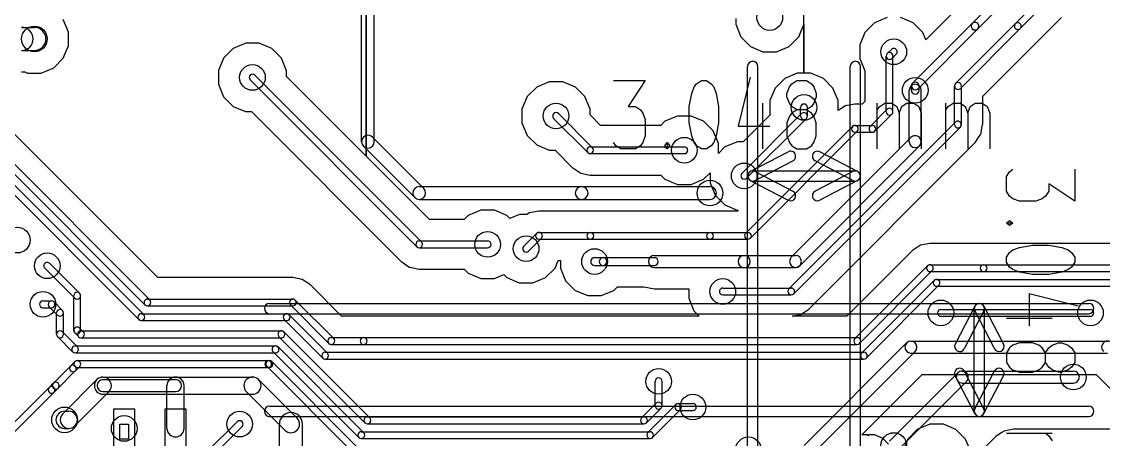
# Model space of a CAD drawing. Extents: x -29274 to 69862, y 24345 to 162744.
# Drawn here: x 39750 to 52400, y 43692 to 48572 of the extents above; entities that cross this region are included whole.
import ezdxf

# ---------------------------------------------------------------- set-up
doc = ezdxf.new("R2010")
doc.units = 0
doc.layers.add('BLACK', color=1, linetype='CONTINUOUS')

msp = doc.modelspace()

# ---------------------------------------------------------------- linework, layer by layer
at = {"layer": 'BLACK'}
for p, q in [((50868, 48552), (52318, 50002)), ((43781, 47000), (43781, 49938)), ((43781, 49938), (43781, 47000)), ((43781, 47000), (43781, 49938)), ((43781, 49938), (43781, 47000)), ((50932, 48488), (52382, 49938)), ((51372, 48549), (51871, 49048)), ((51429, 48492), (51928, 48991)), ((50689, 48727), (50323, 48361)), ((50689, 48727), (50323, 48361)), ((40299, 48449), (40238, 48596)), ((40299, 48449), (40238, 48596)), ((43725, 47170), (43725, 48670)), ((43875, 47170), (43875, 48670)), ((48101, 48609), (48101, 48541)), ((48101, 48609), (48101, 48541)), ((48899, 48540), (48899, 48699)), ((48899, 48540), (48899, 48699)), ((49871, 48619), (49724, 48558)), ((49871, 48619), (49724, 48558)), ((50176, 48558), (50030, 48619)), ((50176, 48558), (50030, 48619)), ((51605, 48315), (51911, 48621)), ((51605, 48315), (51911, 48621)), ((39750, 48505), (39900, 48505)), ((48101, 48541), (48162, 48394)), ((48101, 48541), (48162, 48394)), ((48838, 48394), (48899, 48540)), ((48838, 48394), (48899, 48540)), ((48899, 47969), (48899, 48540)), ((48899, 48540), (48899, 47969)), ((48899, 47969), (48899, 48540)), ((48899, 48540), (48899, 47969)), ((49724, 48558), (49612, 48446)), ((49724, 48558), (49612, 48446)), ((50169, 47853), (50867, 48551)), ((50288, 48446), (50176, 48558)), ((50288, 48446), (50176, 48558)), ((50233, 47789), (50931, 48487)), ((50672, 47849), (51371, 48548)), ((50729, 47792), (51428, 48491)), ((40299, 48290), (40299, 48449)), ((40299, 48290), (40299, 48449)), ((48162, 48394), (48274, 48282)), ((48162, 48394), (48274, 48282)), ((48726, 48282), (48838, 48394)), ((48726, 48282), (48838, 48394)), ((49612, 48446), (49551, 48300)), ((49612, 48446), (49551, 48300)), ((50323, 48361), (50288, 48446)), ((50323, 48361), (50288, 48446)), ((39750, 48235), (39900, 48235)), ((40238, 48144), (40299, 48290)), ((40238, 48144), (40299, 48290)), ((42224, 48258), (42112, 48146)), ((42224, 48258), (42112, 48146)), ((42371, 48319), (42224, 48258)), ((42371, 48319), (42224, 48258)), ((42530, 48319), (42371, 48319)), ((42530, 48319), (42371, 48319)), ((42676, 48258), (42530, 48319)), ((42676, 48258), (42530, 48319)), ((42788, 48146), (42676, 48258)), ((42788, 48146), (42676, 48258)), ((48274, 48282), (48420, 48221)), ((48274, 48282), (48420, 48221)), ((48420, 48221), (48579, 48221)), ((48420, 48221), (48579, 48221)), ((48579, 48221), (48726, 48282)), ((48579, 48221), (48726, 48282)), ((49551, 48300), (49551, 48141)), ((49551, 48300), (49551, 48141)), ((49872, 48199), (49921, 48248)), ((50990, 47700), (51604, 48314)), ((50990, 47700), (51604, 48314)), ((51604, 48314), (51604, 48315)), ((51604, 48315), (51605, 48315)), ((51604, 48314), (51604, 48315)), ((51604, 48315), (51605, 48315)), ((40126, 48032), (40238, 48144)), ((40126, 48032), (40238, 48144)), ((42112, 48146), (42051, 48000)), ((42112, 48146), (42051, 48000)), ((42849, 47999), (42788, 48146)), ((42849, 47999), (42788, 48146)), ((49551, 48141), (49610, 47999)), ((49551, 48141), (49610, 47999)), ((49860, 47520), (49860, 48170)), ((49929, 48142), (49978, 48191)), ((49940, 47520), (49940, 48170)), ((39750, 47985), (39786, 47985)), ((39750, 47985), (39786, 47985)), ((39786, 47985), (39820, 47971)), ((39786, 47985), (39820, 47971)), ((39820, 47971), (39979, 47971)), ((39820, 47971), (39979, 47971)), ((39979, 47971), (40126, 48032)), ((39979, 47971), (40126, 48032)), ((42051, 48000), (42051, 47841)), ((42051, 48000), (42051, 47841)), ((42479, 47948), (44428, 45999)), ((42849, 47932), (42849, 47999)), ((42849, 47932), (42849, 47999)), ((48240, 38421), (48240, 48049)), ((48360, 38421), (48360, 48049)), ((48821, 47969), (48674, 47908)), ((48821, 47969), (48674, 47908)), ((48899, 47969), (48821, 47969)), ((48899, 47969), (48821, 47969)), ((48980, 47969), (48899, 47969)), ((48980, 47969), (48899, 47969)), ((49126, 47908), (48980, 47969)), ((49126, 47908), (48980, 47969)), ((49440, 38421), (49440, 48049)), ((49560, 38421), (49560, 48049)), ((49610, 47999), (49610, 47640)), ((49610, 47999), (49610, 47640)), ((42051, 47841), (42112, 47694)), ((42051, 47841), (42112, 47694)), ((42422, 47891), (44371, 45942)), ((43781, 47000), (42849, 47932)), ((43781, 47000), (42849, 47932)), ((45921, 47869), (45774, 47808)), ((45921, 47869), (45774, 47808)), ((46080, 47869), (45921, 47869)), ((46080, 47869), (45921, 47869)), ((46226, 47808), (46080, 47869)), ((46226, 47808), (46080, 47869)), ((46673, 47885), (47044, 47885)), ((47044, 47885), (46844, 47580)), ((47615, 47809), (47644, 47847)), ((47644, 47847), (47701, 47885)), ((47701, 47885), (47758, 47885)), ((47758, 47885), (47815, 47847)), ((47815, 47847), (47844, 47809)), ((48272, 47923), (48129, 47352)), ((48674, 47908), (48562, 47796)), ((48674, 47908), (48562, 47796)), ((48729, 47809), (48757, 47847)), ((48757, 47847), (48815, 47885)), ((48815, 47885), (48929, 47885)), ((48929, 47885), (48986, 47847)), ((48986, 47847), (49015, 47809)), ((49238, 47796), (49126, 47908)), ((49238, 47796), (49126, 47908)), ((50155, 47770), (50155, 47820)), ((50245, 47770), (50245, 47820)), ((50660, 47370), (50660, 47820)), ((50740, 47370), (50740, 47820)), ((41342, 45582), (39127, 47797)), ((41342, 45582), (39127, 47797)), ((42112, 47694), (42224, 47582)), ((42112, 47694), (42224, 47582)), ((45662, 47696), (45601, 47550)), ((45662, 47696), (45601, 47550)), ((45774, 47808), (45662, 47696)), ((45774, 47808), (45662, 47696)), ((46338, 47696), (46226, 47808)), ((46338, 47696), (46226, 47808)), ((46399, 47549), (46338, 47696)), ((46399, 47549), (46338, 47696)), ((47558, 47580), (47587, 47733)), ((47587, 47733), (47615, 47809)), ((47844, 47809), (47873, 47733)), ((47873, 47733), (47901, 47580)), ((48562, 47796), (48501, 47650)), ((48562, 47796), (48501, 47650)), ((48700, 47733), (48729, 47809)), ((48700, 47695), (48700, 47733)), ((48729, 47619), (48700, 47695)), ((49015, 47809), (49043, 47733)), ((49043, 47695), (49015, 47619)), ((49043, 47733), (49043, 47695)), ((49299, 47649), (49238, 47796)), ((49299, 47649), (49238, 47796)), ((50130, 47170), (50130, 47770)), ((50270, 47170), (50270, 47770)), ((50990, 47370), (50990, 47700)), ((50990, 47370), (50990, 47700)), ((38951, 47620), (41250, 45321)), ((42224, 47582), (42370, 47521)), ((42224, 47582), (42370, 47521)), ((46844, 47580), (46930, 47580)), ((46930, 47580), (46987, 47542)), ((47558, 47390), (47558, 47580)), ((47901, 47580), (47901, 47390)), ((48415, 47619), (48415, 47085)), ((48501, 47650), (48501, 47491)), ((48501, 47650), (48501, 47491)), ((48757, 47580), (48729, 47619)), ((48815, 47542), (48757, 47580)), ((48860, 47470), (48860, 47570)), ((48986, 47580), (48929, 47542)), ((48940, 47470), (48940, 47570)), ((49015, 47619), (48986, 47580)), ((49299, 47533), (49299, 47649)), ((49299, 47533), (49299, 47649)), ((49351, 47567), (49299, 47533)), ((49351, 47567), (49299, 47533)), ((49383, 47588), (49351, 47567)), ((49383, 47588), (49351, 47567)), ((49494, 47610), (49383, 47588)), ((49494, 47610), (49383, 47588)), ((49580, 47610), (49494, 47610)), ((49580, 47610), (49494, 47610)), ((49610, 47640), (49580, 47610)), ((49610, 47640), (49580, 47610)), ((49757, 47085), (49757, 47619)), ((49757, 47542), (49785, 47580)), ((49785, 47580), (49843, 47619)), ((49843, 47619), (49928, 47619)), ((49928, 47619), (49985, 47580)), ((49985, 47580), (50014, 47504)), ((50014, 47504), (50043, 47580)), ((50043, 47580), (50100, 47619)), ((50100, 47619), (50185, 47619)), ((50185, 47619), (50243, 47580)), ((50243, 47580), (50271, 47504)), ((50557, 47085), (50557, 47619)), ((50557, 47542), (50585, 47580)), ((50585, 47580), (50643, 47619)), ((50643, 47619), (50728, 47619)), ((50728, 47619), (50785, 47580)), ((50785, 47580), (50814, 47504)), ((50814, 47504), (50843, 47580)), ((50843, 47580), (50900, 47619)), ((50900, 47619), (50985, 47619)), ((50985, 47619), (51043, 47580)), ((51043, 47580), (51071, 47504)), ((38894, 47563), (41193, 45264)), ((42370, 47521), (42438, 47521)), ((42370, 47521), (42438, 47521)), ((42438, 47521), (44194, 45765)), ((42438, 47521), (44194, 45765)), ((45601, 47550), (45601, 47391)), ((45601, 47550), (45601, 47391)), ((45972, 47441), (46371, 47042)), ((46029, 47498), (46428, 47099)), ((46399, 47482), (46399, 47549)), ((46399, 47482), (46399, 47549)), ((46520, 47360), (46399, 47482)), ((46520, 47360), (46399, 47482)), ((46987, 47542), (47016, 47504)), ((47016, 47504), (47044, 47428)), ((47421, 47469), (47274, 47408)), ((47421, 47469), (47274, 47408)), ((47580, 47469), (47421, 47469)), ((47580, 47469), (47421, 47469)), ((47726, 47408), (47580, 47469)), ((47726, 47408), (47580, 47469)), ((48172, 46799), (48871, 47498)), ((48503, 47484), (48189, 47169)), ((48503, 47484), (48189, 47169)), ((48229, 46742), (48928, 47441)), ((48501, 47491), (48503, 47484)), ((48501, 47491), (48503, 47484)), ((48729, 47466), (48700, 47390)), ((48757, 47504), (48729, 47466)), ((48815, 47542), (48757, 47504)), ((48929, 47542), (48815, 47542)), ((48986, 47504), (48929, 47542)), ((49015, 47466), (48986, 47504)), ((49043, 47390), (49015, 47466)), ((49672, 47349), (49871, 47548)), ((49729, 47292), (49928, 47491)), ((50014, 47504), (50014, 47085)), ((50271, 47504), (50271, 47085)), ((50814, 47504), (50814, 47085)), ((51071, 47504), (51071, 47085)), ((45601, 47391), (45662, 47244)), ((45601, 47391), (45662, 47244)), ((47226, 47360), (46520, 47360)), ((47226, 47360), (46520, 47360)), ((47044, 47428), (47044, 47238)), ((47274, 47408), (47226, 47360)), ((47274, 47408), (47226, 47360)), ((47587, 47238), (47558, 47390)), ((47838, 47296), (47726, 47408)), ((47838, 47296), (47726, 47408)), ((47901, 47390), (47873, 47238)), ((48129, 47352), (48501, 47352)), ((48216, 46099), (49465, 47348)), ((48700, 47390), (48700, 47238)), ((48722, 45449), (50671, 47398)), ((48779, 45392), (50728, 47341)), ((49043, 47238), (49043, 47390)), ((49494, 47360), (49700, 47360)), ((50968, 47259), (50989, 47369)), ((50968, 47259), (50989, 47369)), ((50989, 47369), (50990, 47370)), ((50989, 47369), (50990, 47370)), ((39129, 47198), (41178, 45149)), ((44453, 46623), (43853, 47223)), ((45662, 47244), (45774, 47132)), ((45662, 47244), (45774, 47132)), ((47044, 47238), (47016, 47161)), ((47615, 47161), (47587, 47238)), ((47899, 47149), (47838, 47296)), ((47899, 47149), (47838, 47296)), ((47873, 47238), (47844, 47161)), ((48273, 46042), (49522, 47291)), ((48700, 47238), (48729, 47161)), ((48751, 45820), (50150, 47219)), ((49015, 47161), (49043, 47238)), ((49494, 47280), (49700, 47280)), ((50905, 47165), (50946, 47227)), ((50905, 47165), (50946, 47227)), ((50946, 47227), (50967, 47258)), ((50946, 47227), (50967, 47258)), ((50967, 47258), (50968, 47259)), ((50967, 47258), (50968, 47259)), ((39072, 47141), (41121, 45092)), ((44347, 46517), (43747, 47117)), ((45774, 47132), (45920, 47071)), ((45774, 47132), (45920, 47071)), ((45920, 47071), (45988, 47071)), ((45920, 47071), (45988, 47071)), ((45988, 47071), (46194, 46865)), ((45988, 47071), (46194, 46865)), ((46400, 47110), (47500, 47110)), ((46701, 47123), (46673, 47161)), ((46758, 47085), (46701, 47123)), ((46930, 47085), (46758, 47085)), ((46987, 47123), (46930, 47085)), ((47016, 47161), (46987, 47123)), ((47272, 47123), (47301, 47161)), ((47301, 47085), (47272, 47123)), ((47301, 47161), (47329, 47123)), ((47301, 47161), (47301, 47085)), ((47329, 47123), (47301, 47085)), ((47644, 47123), (47615, 47161)), ((47701, 47085), (47644, 47123)), ((47758, 47085), (47701, 47085)), ((47815, 47123), (47758, 47085)), ((47844, 47161), (47815, 47123)), ((47899, 47033), (47899, 47149)), ((47899, 47033), (47899, 47149)), ((47974, 47108), (47899, 47033)), ((47974, 47108), (47899, 47033)), ((48121, 47169), (47974, 47108)), ((48121, 47169), (47974, 47108)), ((48189, 47169), (48121, 47169)), ((48189, 47169), (48121, 47169)), ((48729, 47161), (48757, 47123)), ((48757, 47123), (48815, 47085)), ((48815, 47085), (48929, 47085)), ((48850, 45721), (50249, 47120)), ((48929, 47085), (48986, 47123)), ((48955, 45215), (50905, 47164)), ((48955, 45215), (50905, 47164)), ((48986, 47123), (49015, 47161)), ((50905, 47164), (50905, 47165)), ((50905, 47164), (50905, 47165)), ((44520, 46260), (43781, 47000)), ((44520, 46260), (43781, 47000)), ((46400, 47030), (47500, 47030)), ((48272, 46823), (48714, 47052)), ((48328, 46716), (48770, 46945)), ((49471, 46716), (49029, 46946)), ((49527, 46822), (49085, 47052)), ((46194, 46865), (46195, 46865)), ((46194, 46865), (46195, 46865)), ((46195, 46865), (46288, 46802)), ((46195, 46865), (46288, 46802)), ((47726, 46732), (47801, 46807)), ((47726, 46732), (47801, 46807)), ((47801, 46807), (47801, 46691)), ((47801, 46807), (47801, 46691)), ((48300, 46829), (49500, 46829)), ((48328, 46822), (48770, 46593)), ((49471, 46822), (49029, 46592)), ((51266, 46762), (51304, 46819)), ((51304, 46819), (51342, 46847)), ((52066, 46847), (52066, 46476)), ((46288, 46802), (46289, 46802)), ((46288, 46802), (46289, 46802)), ((46289, 46802), (46306, 46799)), ((46289, 46802), (46306, 46799)), ((46306, 46799), (46400, 46780)), ((46306, 46799), (46400, 46780)), ((46400, 46780), (47226, 46780)), ((46400, 46780), (47226, 46780)), ((47226, 46780), (47274, 46732)), ((47226, 46780), (47274, 46732)), ((47274, 46732), (47420, 46671)), ((47274, 46732), (47420, 46671)), ((47579, 46671), (47726, 46732)), ((47579, 46671), (47726, 46732)), ((47801, 46691), (47862, 46544)), ((47801, 46691), (47862, 46544)), ((48272, 46715), (48714, 46486)), ((48300, 46709), (49500, 46709)), ((49527, 46716), (49085, 46486)), ((51266, 46590), (51266, 46762)), ((44400, 46645), (46300, 46645)), ((46300, 46645), (47800, 46645)), ((47420, 46671), (47579, 46671)), ((47420, 46671), (47579, 46671)), ((51304, 46533), (51266, 46590)), ((51761, 46590), (51723, 46533)), ((52066, 46476), (51761, 46676)), ((51761, 46676), (51761, 46590)), ((44400, 46495), (46300, 46495)), ((46300, 46495), (47800, 46495)), ((47862, 46544), (47974, 46432)), ((47862, 46544), (47974, 46432)), ((47974, 46432), (48120, 46371)), ((47974, 46432), (48120, 46371)), ((51342, 46504), (51304, 46533)), ((51419, 46476), (51342, 46504)), ((51609, 46476), (51419, 46476)), ((51685, 46504), (51609, 46476)), ((51723, 46533), (51685, 46504)), ((44974, 46308), (44926, 46260)), ((44974, 46308), (44926, 46260)), ((45121, 46369), (44974, 46308)), ((45121, 46369), (44974, 46308)), ((45280, 46369), (45121, 46369)), ((45280, 46369), (45121, 46369)), ((45426, 46308), (45280, 46369)), ((45426, 46308), (45280, 46369)), ((45460, 46274), (45426, 46308)), ((45460, 46274), (45426, 46308)), ((45571, 46319), (45460, 46274)), ((45571, 46319), (45460, 46274)), ((45660, 46319), (45571, 46319)), ((45660, 46319), (45571, 46319)), ((45689, 46338), (45660, 46319)), ((45689, 46338), (45660, 46319)), ((45800, 46360), (45689, 46338)), ((45800, 46360), (45689, 46338)), ((46400, 46360), (45800, 46360)), ((46400, 46360), (45800, 46360)), ((47800, 46360), (46400, 46360)), ((47800, 46360), (46400, 46360)), ((48123, 46360), (47800, 46360)), ((48123, 46360), (47800, 46360)), ((48120, 46371), (48134, 46371)), ((48120, 46371), (48134, 46371)), ((48134, 46371), (48123, 46360)), ((48134, 46371), (48123, 46360)), ((44926, 46260), (44520, 46260)), ((44926, 46260), (44520, 46260)), ((51266, 46219), (51304, 46248)), ((51304, 46191), (51266, 46219)), ((51342, 46219), (51266, 46219)), ((51304, 46248), (51342, 46219)), ((51342, 46219), (51304, 46191)), ((45622, 45948), (45772, 46098)), ((45800, 46110), (46400, 46110)), ((46400, 46110), (47800, 46110)), ((47800, 46110), (48244, 46110)), ((44400, 46010), (45200, 46010)), ((44400, 45930), (45200, 45930)), ((45678, 45892), (45828, 46042)), ((45800, 46030), (46400, 46030)), ((46400, 46030), (47800, 46030)), ((47800, 46030), (48244, 46030)), ((50261, 45960), (50167, 45897)), ((50261, 45960), (50167, 45897)), ((50372, 45982), (50261, 45960)), ((50372, 45982), (50261, 45960)), ((51000, 45982), (50372, 45982)), ((51000, 45982), (50372, 45982)), ((52707, 45982), (51000, 45982)), ((52707, 45982), (51000, 45982)), ((51342, 45905), (51419, 45933)), ((51419, 45933), (51571, 45962)), ((51571, 45962), (51761, 45962)), ((51761, 45962), (51914, 45933)), ((51914, 45933), (51990, 45905)), ((46450, 45815), (46550, 45815)), ((46550, 45815), (47150, 45815)), ((47150, 45840), (48200, 45840)), ((48200, 45840), (48800, 45840)), ((50167, 45897), (49402, 45132)), ((50167, 45897), (49402, 45132)), ((51266, 45819), (51304, 45876)), ((51266, 45762), (51266, 45819)), ((51304, 45876), (51342, 45905)), ((51990, 45905), (52028, 45876)), ((52028, 45876), (52066, 45819)), ((52066, 45819), (52066, 45762)), ((40371, 45342), (40022, 45691)), ((40428, 45399), (40079, 45748)), ((44194, 45765), (44195, 45765)), ((44194, 45765), (44195, 45765)), ((44195, 45765), (44257, 45724)), ((44195, 45765), (44257, 45724)), ((44257, 45724), (44288, 45703)), ((44257, 45724), (44288, 45703)), ((44288, 45703), (44289, 45702)), ((44288, 45703), (44289, 45702)), ((44289, 45702), (44399, 45681)), ((44289, 45702), (44399, 45681)), ((44399, 45681), (44400, 45680)), ((44399, 45681), (44400, 45680)), ((44400, 45680), (44926, 45680)), ((44400, 45680), (44926, 45680)), ((44926, 45680), (44974, 45632)), ((44926, 45680), (44974, 45632)), ((45876, 45582), (45988, 45694)), ((45876, 45582), (45988, 45694)), ((45988, 45694), (46023, 45780)), ((45988, 45694), (46023, 45780)), ((46023, 45780), (46051, 45780)), ((46023, 45780), (46051, 45780)), ((46051, 45780), (46051, 45691)), ((46051, 45780), (46051, 45691)), ((46051, 45691), (46112, 45544)), ((46051, 45691), (46112, 45544)), ((46450, 45725), (46550, 45725)), ((46550, 45725), (47150, 45725)), ((47150, 45700), (48200, 45700)), ((48200, 45700), (48800, 45700)), ((49494, 44870), (50344, 45720)), ((50372, 45732), (51000, 45732)), ((51000, 45732), (52828, 45732)), ((51304, 45705), (51266, 45762)), ((51342, 45676), (51304, 45705)), ((51419, 45647), (51342, 45676)), ((51990, 45676), (51914, 45647)), ((52028, 45705), (51990, 45676)), ((52066, 45762), (52028, 45705)), ((42922, 45582), (41342, 45582)), ((42922, 45582), (41342, 45582)), ((43033, 45560), (42922, 45582)), ((43033, 45560), (42922, 45582)), ((43127, 45497), (43033, 45560)), ((43127, 45497), (43033, 45560)), ((44974, 45632), (45120, 45571)), ((44974, 45632), (45120, 45571)), ((45120, 45571), (45279, 45571)), ((45120, 45571), (45279, 45571)), ((45279, 45571), (45389, 45617)), ((45279, 45571), (45389, 45617)), ((45389, 45617), (45424, 45582)), ((45389, 45617), (45424, 45582)), ((45424, 45582), (45570, 45521)), ((45424, 45582), (45570, 45521)), ((45729, 45521), (45876, 45582)), ((45729, 45521), (45876, 45582)), ((46112, 45544), (46224, 45432)), ((46112, 45544), (46224, 45432)), ((49550, 44814), (50400, 45664)), ((49572, 44698), (50422, 45548)), ((50372, 45652), (51000, 45652)), ((50450, 45560), (52900, 45560)), ((51000, 45652), (52828, 45652)), ((51571, 45619), (51419, 45647)), ((51761, 45619), (51571, 45619)), ((51914, 45647), (51761, 45619)), ((43492, 45132), (43127, 45497)), ((43492, 45132), (43127, 45497)), ((45570, 45521), (45729, 45521)), ((45570, 45521), (45729, 45521)), ((46224, 45432), (46370, 45371)), ((46224, 45432), (46370, 45371)), ((46529, 45371), (46676, 45432)), ((46529, 45371), (46676, 45432)), ((46676, 45432), (46719, 45475)), ((46676, 45432), (46719, 45475)), ((46719, 45475), (47026, 45475)), ((46719, 45475), (47026, 45475)), ((47026, 45475), (47028, 45474)), ((47026, 45475), (47028, 45474)), ((47028, 45474), (47150, 45450)), ((47028, 45474), (47150, 45450)), ((47150, 45450), (47551, 45450)), ((47150, 45450), (47551, 45450)), ((47551, 45450), (47551, 45341)), ((47551, 45450), (47551, 45341)), ((47950, 45460), (48750, 45460)), ((49628, 44642), (50478, 45492)), ((50450, 45480), (52900, 45480)), ((40000, 45310), (40100, 45310)), ((40129, 45298), (40228, 45199)), ((40360, 44964), (40360, 45370)), ((40440, 44964), (40440, 45370)), ((41222, 45332), (42922, 45332)), ((42950, 45320), (43400, 44870)), ((46370, 45371), (46529, 45371)), ((46370, 45371), (46529, 45371)), ((47551, 45341), (47612, 45194)), ((47551, 45341), (47612, 45194)), ((47950, 45380), (48750, 45380)), ((52104, 45248), (51533, 45391)), ((51533, 45391), (51533, 45019)), ((40000, 45230), (40100, 45230)), ((40072, 45241), (40171, 45142)), ((40160, 44920), (40160, 45170)), ((40240, 44920), (40240, 45170)), ((41222, 45252), (42922, 45252)), ((42650, 45280), (52230, 45280)), ((42894, 45264), (43344, 44814)), ((47612, 45194), (47674, 45132)), ((47612, 45194), (47674, 45132)), ((48861, 45152), (48955, 45215)), ((48861, 45152), (48955, 45215)), ((50500, 45210), (52250, 45210)), ((50896, 45248), (50667, 44806)), ((51003, 45192), (50774, 44750)), ((50890, 44020), (50890, 45220)), ((50897, 45192), (51127, 44750)), ((51003, 45248), (51233, 44806)), ((51010, 44020), (51010, 45220)), ((41150, 45160), (42850, 45160)), ((41150, 45080), (42850, 45080)), ((42650, 45160), (52230, 45160)), ((42822, 45092), (43272, 44642)), ((42878, 45148), (43328, 44698)), ((43750, 45132), (43492, 45132)), ((43750, 45132), (43492, 45132)), ((47674, 45132), (43750, 45132)), ((47674, 45132), (43750, 45132)), ((48760, 45132), (48861, 45152)), ((48760, 45132), (48861, 45152)), ((49402, 45132), (48760, 45132)), ((49402, 45132), (48760, 45132)), ((50500, 45130), (52250, 45130)), ((51800, 45105), (51266, 45105)), ((40229, 44948), (40404, 44773)), ((40416, 44892), (40372, 44936)), ((40472, 44948), (40428, 44992)), ((40444, 44960), (42788, 44960)), ((43822, 43943), (42817, 44948)), ((40172, 44891), (40347, 44716)), ((40376, 44784), (42720, 44784)), ((40444, 44880), (42788, 44880)), ((43765, 43886), (42760, 44891)), ((43372, 44882), (43750, 44882)), ((43372, 44802), (43750, 44802)), ((43750, 44882), (49522, 44882)), ((43750, 44802), (49522, 44802)), ((50100, 44819), (48901, 43620)), ((50150, 44840), (52450, 44840)), ((51342, 44791), (51304, 44763)), ((51419, 44820), (51342, 44791)), ((51571, 44820), (51419, 44820)), ((51647, 44791), (51571, 44820)), ((51685, 44763), (51647, 44791)), ((51761, 44763), (51800, 44791)), ((51800, 44791), (51876, 44820)), ((51876, 44820), (51914, 44820)), ((51914, 44820), (51990, 44791)), ((51990, 44791), (52028, 44763)), ((40376, 44704), (42720, 44704)), ((43693, 43714), (42692, 44715)), ((43750, 43771), (42749, 44772)), ((43300, 44710), (49600, 44710)), ((50199, 44720), (49000, 43521)), ((50150, 44700), (52450, 44700)), ((51304, 44763), (51266, 44705)), ((51266, 44705), (51266, 44591)), ((51723, 44705), (51685, 44763)), ((51723, 44705), (51761, 44763)), ((51723, 44591), (51723, 44705)), ((52028, 44763), (52066, 44705)), ((52066, 44705), (52066, 44591)), ((40321, 44548), (40122, 44349)), ((40322, 44549), (40373, 44600)), ((40379, 44492), (40430, 44543)), ((40402, 44612), (42634, 44612)), ((40402, 44532), (42634, 44532)), ((42620, 44543), (43621, 43542)), ((42634, 44612), (42648, 44612)), ((42634, 44532), (42648, 44532)), ((42677, 44600), (43678, 43599)), ((43300, 44630), (49600, 44630)), ((51266, 44591), (51304, 44534)), ((51304, 44534), (51342, 44505)), ((51647, 44505), (51685, 44534)), ((51685, 44534), (51723, 44591)), ((51761, 44534), (51723, 44591)), ((51800, 44505), (51761, 44534)), ((52028, 44534), (51990, 44505)), ((52066, 44591), (52028, 44534)), ((40378, 44491), (40179, 44292)), ((40702, 44420), (42450, 44420)), ((49577, 43745), (50282, 44450)), ((49577, 43745), (50282, 44450)), ((49901, 43670), (50700, 44469)), ((50282, 44450), (52317, 44450)), ((50282, 44450), (52317, 44450)), ((50896, 43993), (50667, 44435)), ((50750, 44490), (52050, 44490)), ((51003, 44049), (50774, 44491)), ((50897, 44049), (51127, 44491)), ((51003, 43993), (51233, 44435)), ((51342, 44505), (51419, 44477)), ((51419, 44477), (51571, 44477)), ((51571, 44477), (51647, 44505)), ((51876, 44477), (51800, 44505)), ((51914, 44477), (51876, 44477)), ((51990, 44505), (51914, 44477)), ((52317, 44450), (53280, 43488)), ((52317, 44450), (53280, 43488)), ((39572, 43799), (40071, 44298)), ((40121, 44348), (40072, 44299)), ((40178, 44291), (40129, 44242)), ((40232, 43991), (40631, 44390)), ((40702, 44390), (41550, 44390)), ((41450, 43820), (41450, 44320)), ((41650, 43820), (41650, 44320)), ((42521, 44391), (42971, 43941)), ((47160, 44086), (47160, 44370)), ((47240, 44086), (47240, 44370)), ((50000, 43571), (50799, 44370)), ((50750, 44350), (52050, 44350)), ((39629, 43742), (40128, 44241)), ((40373, 43850), (40772, 44249)), ((40702, 44250), (41550, 44250)), ((40702, 44220), (42450, 44220)), ((42379, 44249), (42829, 43799)), ((41075, 44045), (40825, 44045)), ((40825, 44045), (40825, 43595)), ((41075, 43595), (41075, 44045)), ((41675, 44045), (41425, 44045)), ((41425, 44045), (41425, 43595)), ((41675, 43595), (41675, 44045)), ((42650, 44080), (52230, 44080)), ((47171, 44114), (47000, 43943)), ((47228, 44057), (47057, 43886)), ((47399, 44098), (47072, 43771)), ((47456, 44041), (47129, 43714)), ((47428, 44110), (47600, 44110)), ((47428, 44030), (47600, 44030)), ((40252, 44020), (40302, 44020)), ((42271, 43898), (41922, 43549)), ((42650, 43960), (52230, 43960)), ((43794, 43954), (47028, 43954)), ((40252, 43820), (40302, 43820)), ((40900, 43770), (40900, 43870)), ((40900, 43870), (41000, 43870)), ((40900, 43770), (40900, 43870)), ((40900, 43870), (41000, 43870)), ((40900, 43720), (40900, 43770)), ((40900, 43720), (40900, 43770)), ((41000, 43870), (41000, 43770)), ((41000, 43870), (41000, 43770)), ((41000, 43770), (41000, 43720)), ((41000, 43770), (41000, 43720)), ((42328, 43841), (41979, 43492)), ((42765, 43270), (42765, 43870)), ((43035, 43270), (43035, 43870)), ((43722, 43782), (47100, 43782)), ((43794, 43874), (47028, 43874)), ((50224, 43808), (50112, 43696)), ((50224, 43808), (50112, 43696)), ((50371, 43869), (50224, 43808)), ((50371, 43869), (50224, 43808)), ((50530, 43869), (50371, 43869)), ((50530, 43869), (50371, 43869)), ((50676, 43808), (50530, 43869)), ((50676, 43808), (50530, 43869)), ((50788, 43696), (50676, 43808)), ((50788, 43696), (50676, 43808)), ((51239, 43788), (51207, 43767)), ((51239, 43788), (51207, 43767)), ((51350, 43810), (51239, 43788)), ((51350, 43810), (51239, 43788)), ((52800, 43810), (51350, 43810)), ((52800, 43810), (51350, 43810)), ((40900, 43695), (40900, 43720)), ((40900, 43695), (40900, 43720)), ((41000, 43695), (40900, 43695)), ((41000, 43695), (40900, 43695)), ((41000, 43720), (41000, 43695)), ((41000, 43720), (41000, 43695)), ((43722, 43702), (47100, 43702)), ((49650, 43745), (49577, 43745)), ((49650, 43745), (49577, 43745)), ((49662, 43745), (49650, 43733)), ((49650, 43733), (49650, 43745)), ((49662, 43745), (49650, 43733)), ((49650, 43733), (49650, 43745)), ((49724, 43744), (49662, 43745)), ((49724, 43744), (49662, 43745)), ((49816, 43706), (49724, 43744)), ((49816, 43706), (49724, 43744)), ((49886, 43636), (49816, 43706)), ((49886, 43636), (49816, 43706)), ((50112, 43696), (50051, 43550)), ((50112, 43696), (50051, 43550)), ((50849, 43549), (50788, 43696)), ((50849, 43549), (50788, 43696)), ((51144, 43725), (50849, 43430)), ((51144, 43725), (50849, 43430)), ((51207, 43767), (51144, 43725)), ((51207, 43767), (51144, 43725)), ((51266, 43763), (51800, 43763)), ((51723, 43763), (51761, 43735)), ((51761, 43735), (51800, 43677))]:
    msp.add_line(p, q, dxfattribs=at)
for centre in [(48500, 48620), (39900, 48370), (49950, 48220), (42450, 47920), (50200, 47770), (48900, 47570), (46000, 47470), (47500, 47070), (48200, 46770), (47800, 46570), (39700, 46020), (45200, 45970), (45650, 45920), (46450, 45770), (40050, 45720), (47950, 45420), (40000, 45270), (50500, 45170), (52250, 45170), (52050, 44420), (47200, 44370), (47600, 44070), (40252, 43920), (40950, 43820), (42300, 43870), (49950, 43620), (48250, 43570)]:
    msp.add_circle(centre, 150, dxfattribs=at)
for centre, radius, start, end in [((39750, 48370), 135, 270, 450), ((39900, 48370), 135, 270, 450), ((50900, 48520), 45, 135, 315), ((50899, 48519), 45, 315, 495), ((51400, 48520), 40, 135, 315), ((51399, 48519), 40, 315, 495), ((49900, 48170), 40, 360, 540), ((49900, 48170), 40, 135, 315), ((49950, 48220), 40, 315, 495), ((48300, 48049), 60, 360, 540), ((49500, 48049), 60, 360, 540), ((42451, 47919), 40, 45, 225), ((50200, 47770), 70, 360, 540), ((50200, 47820), 45, 360, 540), ((50201, 47821), 45, 135, 315), ((50700, 47820), 40, 360, 540), ((50701, 47821), 40, 135, 315), ((50200, 47770), 45, 180, 360), ((48900, 47570), 40, 360, 540), ((46001, 47469), 40, 45, 225), ((48900, 47470), 40, 180, 360), ((48899, 47469), 40, 315, 495), ((49900, 47520), 40, 180, 360), ((49900, 47520), 40, 315, 495), ((49494, 47320), 40, 90, 270), ((49493, 47319), 40, 315, 495), ((49700, 47320), 40, 135, 315), ((49700, 47320), 40, 270, 450), ((50700, 47370), 40, 180, 360), ((50699, 47369), 40, 315, 495), ((43800, 47170), 75, 405, 585), ((50199, 47169), 70, 315, 495), ((43800, 47170), 75, 180, 360), ((46400, 47070), 40, 90, 270), ((46399, 47071), 40, 225, 405), ((47500, 47070), 40, 270, 450), ((48742, 46999), 60, 297, 477), ((49057, 46999), 60, 422, 602), ((50200, 47170), 70, 180, 360), ((48300, 46769), 60, 90, 270), ((48300, 46769), 60, 62, 242), ((48300, 46769), 60, 117, 297), ((49499, 46769), 60, 242, 422), ((49499, 46769), 60, -62, 117), ((49500, 46769), 60, 270, 450), ((48201, 46771), 40, 135, 315), ((44400, 46570), 75, 90, 270), ((44400, 46570), 75, 225, 405), ((46300, 46570), 75, 90, 270), ((46300, 46570), 75, 270, 450), ((47800, 46570), 75, 270, 450), ((48742, 46539), 60, 242, 422), ((49057, 46539), 60, 117, 297), ((45800, 46070), 40, 90, 270), ((45800, 46070), 40, 315, 495), ((46400, 46070), 40, 90, 270), ((46400, 46070), 40, 270, 450), ((47800, 46070), 40, 90, 270), ((47800, 46070), 40, 270, 450), ((48245, 46071), 40, 135, 315), ((48244, 46070), 40, 270, 450), ((44400, 45970), 40, 90, 270), ((44399, 45971), 40, 225, 405), ((45200, 45970), 40, 270, 450), ((45650, 45920), 40, 135, 315), ((46450, 45770), 45, 90, 270), ((46550, 45770), 45, 90, 270), ((46550, 45770), 45, 270, 450), ((47150, 45770), 70, 90, 270), ((47150, 45770), 45, 270, 450), ((48200, 45770), 70, 90, 270), ((48200, 45770), 70, 270, 450), ((48801, 45771), 70, 135, 315), ((48800, 45770), 70, 270, 450), ((40050, 45720), 40, 405, 585), ((50372, 45692), 40, 90, 270), ((50372, 45692), 40, 315, 495), ((51000, 45692), 40, 90, 270), ((51000, 45692), 40, 270, 450), ((50450, 45520), 40, 90, 270), ((50450, 45520), 40, 315, 495), ((47950, 45420), 40, 90, 270), ((48751, 45421), 40, 135, 315), ((48750, 45420), 40, 270, 450), ((40000, 45270), 40, 90, 270), ((40101, 45269), 40, 45, 225), ((40100, 45270), 40, 270, 450), ((40400, 45370), 40, 360, 540), ((40400, 45370), 40, 225, 405), ((41222, 45292), 40, 90, 270), ((41222, 45292), 40, 225, 405), ((42922, 45292), 40, 45, 225), ((42922, 45292), 40, 270, 450), ((40200, 45170), 40, 360, 540), ((40199, 45171), 40, 225, 405), ((42650, 45220), 60, 90, 270), ((50500, 45170), 40, 90, 270), ((50950, 45220), 60, 360, 540), ((50950, 45220), 60, 27, 207), ((50950, 45220), 60, -27, 152), ((52230, 45220), 60, 270, 450), ((52250, 45170), 40, 270, 450), ((41150, 45120), 40, 90, 270), ((41150, 45120), 40, 225, 405), ((42850, 45120), 40, 45, 225), ((42850, 45120), 40, 270, 450), ((40200, 44920), 40, 45, 225), ((40200, 44920), 40, 180, 360), ((40400, 44964), 40, 405, 585), ((40400, 44964), 40, 180, 360), ((40444, 44920), 40, 90, 270), ((40444, 44920), 40, 225, 405), ((42788, 44920), 40, 405, 585), ((42788, 44920), 40, 270, 450), ((40376, 44744), 40, 90, 270), ((42720, 44744), 40, 405, 585), ((42720, 44744), 40, 270, 450), ((43372, 44842), 40, 90, 270), ((43372, 44842), 40, 225, 405), ((43750, 44842), 40, 90, 270), ((43750, 44842), 40, 270, 450), ((49522, 44842), 40, 135, 315), ((49522, 44842), 40, 270, 450), ((50150, 44770), 70, 90, 270), ((50150, 44770), 70, -45, 135), ((50720, 44778), 60, 152, 332), ((51180, 44778), 60, 207, 387), ((52450, 44770), 70, 405, 585), ((40376, 44744), 40, 225, 405), ((43300, 44670), 40, 90, 270), ((43300, 44670), 40, 225, 405), ((49600, 44670), 40, 135, 315), ((49600, 44670), 40, 270, 450), ((40351, 44521), 40, 135, 315), ((40350, 44520), 40, -45, 135), ((40402, 44572), 40, 90, 270), ((40401, 44571), 40, 315, 495), ((42634, 44572), 40, 90, 270), ((42648, 44572), 40, 45, 225), ((42634, 44572), 40, 270, 450), ((42648, 44572), 40, 270, 450), ((40702, 44320), 100, 90, 270), ((40701, 44319), 100, 315, 495), ((41550, 44320), 100, 360, 540), ((42450, 44320), 100, 45, 225), ((42450, 44320), 100, 270, 450), ((47200, 44370), 40, 360, 540), ((50720, 44463), 60, 387, 567), ((50750, 44420), 70, 90, 270), ((50750, 44420), 70, 315, 495), ((51180, 44463), 60, 332, 512), ((52050, 44420), 70, 270, 450), ((40100, 44270), 40, 135, 315), ((40100, 44270), 40, 315, 495), ((40150, 44320), 40, 135, 315), ((40150, 44320), 40, -45, 135), ((40702, 44320), 70, 90, 270), ((41550, 44320), 70, 270, 450), ((42650, 44020), 60, 90, 270), ((47200, 44086), 40, 180, 360), ((47200, 44086), 40, -45, 135), ((47428, 44070), 40, 90, 270), ((47427, 44069), 40, -45, 135), ((47600, 44070), 40, 270, 450), ((50950, 44021), 60, 152, 332), ((50950, 44021), 60, 207, 387), ((52230, 44020), 60, 270, 450), ((40252, 43920), 100, 90, 270), ((40303, 43921), 100, 135, 315), ((40302, 43920), 100, 270, 450), ((42300, 43870), 40, -45, 135), ((42900, 43870), 135, 360, 540), ((42900, 43870), 100, 225, 405), ((43794, 43914), 40, 90, 270), ((43794, 43914), 40, 225, 405), ((47028, 43914), 40, 135, 315), ((47028, 43914), 40, 270, 450), ((50950, 44020), 60, 180, 360), ((41550, 43820), 100, 180, 360), ((43722, 43742), 40, 90, 270), ((43722, 43742), 40, 225, 405), ((47101, 43743), 40, 135, 315), ((47100, 43742), 40, 270, 450)]:
    msp.add_arc(centre, radius, start, end, dxfattribs=at)

doc.saveas('drawing.dxf')
